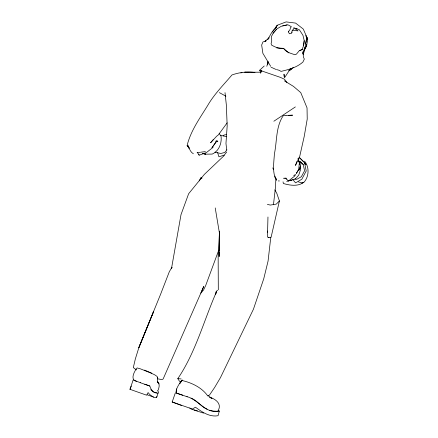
<?xml version="1.0" encoding="UTF-8"?>
<svg xmlns="http://www.w3.org/2000/svg" width="438" height="438" viewBox="0 0 438 438"><rect width="100%" height="100%" fill="white"/><g stroke="black" fill="none" stroke-linecap="round" stroke-linejoin="round"><path stroke-width="0.66" d="M293.843 27.912L293.832 28.82L292.141 30.616L291.659 33.195L289.425 33.781L288.335 31.826L289.961 29.718L290.564 27.468L291.429 26.795L288.609 25.114L287.492 24.829L281.267 26.28L276.575 29.138L273.208 33.162L271.237 36.852L271.752 40.833L271.084 43.691L271.582 45.087C275.283 47.178 279.022 48.886 283.485 48.355C286.353 52.494 290.673 53.239 294.911 54.728L296.416 54.153L299.231 50.77L302.061 49.587L303.567 45.705L304.218 40.553L302.915 35.226L299.307 29.707L293.914 27.818L298.119 30.917L292.633 30.206M219.214 251.921L219.142 256.597L219.443 233.175L215.222 207.935M219.235 250.585L219.542 231.204L218.151 255.518L218.305 289.825M268.959 237.38L267.454 237.095L267.963 216.996M264.229 65.974L259.696 70.228L260.676 72.418M267.799 64.402L267.886 61.763M275.869 178.759L275.464 187.311L273.454 204.77M296.466 173.18L298.667 169.544L299.389 162.969L298.552 160.856L300.917 164.83M268.067 63.083L268.149 61.769L266.808 66.297M302.888 53.327L302.981 51.766L303.435 57.192L304.339 59.064L302.904 62.048C296.783 67.529 288.773 69.543 281.021 71.389L279.247 70.321L276.488 69.549M217.872 141.436L217.16 140.948L216.126 140.943L215.978 142.323L211.822 147.748M270.793 237.188L268.067 261.097L263.747 278.771L253.443 309.195L220.467 377.611L214.604 387.531L209.512 395.01L207.826 396.04C201.94 387.504 191.466 382.56 181.507 380.387L179.821 383.458C187.831 372.815 173.295 389.355 176.706 392.826L176.207 391.66L176.7 393.215L182.772 395.224M176.207 391.709L176.541 388.922M216.126 140.943L216.027 141.742L213.054 146.347M303.567 45.705L304.202 40.674M291.932 32.511L292.009 32.018M306.332 45.705L306.534 44.473M299.532 170.048L300.397 165.624M299.576 169.741L300.052 167.349M305.521 43.888L306.907 37.405L303.545 29.625L303.14 28.93L295.579 23.088L286.118 21.9L277.385 25.207L271.68 32.576L267.821 39.376L269.167 37.794L264.952 41.298L266.145 40.843L262.942 41.966L261.667 45.015L262.871 53.316L270.689 66.33M274.856 189.857L276.794 193.328L279.406 200.949L271.106 237.226L268.543 237.549M218.469 410.061C221.781 403.425 215.282 398.952 209.665 397.189L211.997 398.613L208.055 395.547M217.16 140.948L216.925 141.879L216.881 141.156M218.529 410.307L219.296 411.151L218.053 415.711C209.61 417.288 201.913 411.972 195.436 407.192L192.397 409.054L172.178 401.991L175.392 392.744L187.311 396.806M147.135 394.78L155.342 397.704L156.601 397.49L158.441 391.983L157.499 390.482M305.467 47.342L303.233 54.476M156.601 397.49L156.93 396.445M158.102 390.307C159.01 387.756 160.22 383.984 157.614 382.007M302.861 53.852L305.264 46.444L306.907 37.405L307.618 39.261L305.877 35.779M153.524 397.167L149.785 394.589L148.115 392.579L146.626 395.196L130.02 389.327L133.125 379.96L140.478 382.741M296.898 161.419L295.486 165.444L299.68 156.58L304.246 136.295L307.23 119.043L307.033 107.863L300.758 92.604L293.449 86.368L284.355 80.8M193.377 153.771C189.95 152.068 189.747 147.869 187.026 145.509L189.167 148.088L187.453 144.162C191.253 130.037 200.007 117.964 207.568 105.678C214.187 94.165 223.489 84.988 231.97 74.958C239.356 72.33 247.218 71.367 254.998 72.511M131.241 386.108L130.02 389.327L130.628 387.756M218.721 250.251L205.712 285.477L203.659 289.83L200.828 293.203L203.747 286.468L163.139 378.98L161.961 379.582L157.341 378.788M267.673 231.012L267.618 232.233M304.596 48.99L303.884 50.337M288.658 31.191L288.335 31.826M172.035 267.311L171.51 268.467L181.014 214.62L188.636 193.744L204.349 174.395L224.333 155.424M304.333 48.7L304.897 47.534M199.246 180.878L200.703 177.954L201.929 178.02M212.556 147.239L212.726 146.905M302.215 49.253L301.908 49.729M171.92 267.279L169.309 271.752L160.593 294.265L138.857 347.652L135.364 358.875L133.3 367.613L136.547 369.913M261.628 70.759L260.325 73.151L261.853 70.951M305.368 47.852L306.233 46.324M158.551 383.42L157.291 380.502L157.631 377.315L156.908 376.302L154.455 374.665L150.124 372.727L140.538 368.889L137.11 367.925C134.346 371.09 129.659 380.085 136.579 381.323M304.092 50.031L306.562 46.154L307.733 39.272L305.943 35.79M275.217 28.481L277.385 25.207L275.256 28.437M284.612 77.646L290.618 68.448L289.211 70.43L291.1 69.319L289.381 70.146M180.834 382.171L179.334 381.011L177.795 378.667C195.676 352.267 203.725 320.83 216.454 291.867L215.616 294.314L216.175 291.44L217.642 290.186M295.612 174.57L294.533 176.185L288.401 181.058L286.364 178.814L283.424 178.266L286.096 178.096M296.334 173.492L298.667 169.555M275.918 27.545L276.646 26.466L275.086 28.486M227.163 122.848L218.321 134.926L216.591 136.273L210.585 142.815L213.153 139.7M272.354 32.023L274.303 29.494M226.753 151.931L224.305 155.052L218.94 156.804L217.582 152.605M226.95 149.818L224.776 152.457L220.757 153.508L215.025 152.128M273.208 33.162L276.498 29.226M223.183 135.939L224.059 135.019L226.621 134.576M279.406 200.949L276.274 204.124L270.268 205.072L267.377 204.36M273.859 121.233L295.36 106.921M293.498 67.288L289.091 70.617M286.649 179.049L286.364 178.814M288.998 70.803L291.095 69.133M213.076 147.371L206.38 152.572L199.153 155.194C197.834 152.09 195.485 152.709 200.1 152.287M303.802 182.268C298.092 186.73 289.797 185.427 283.364 183.489L283.036 181.836M298.366 170.075L298.858 169.714M289.036 70.518L291.106 69.078M240.889 73.02L241.984 72.308M297.889 158.671L299.515 157.664L304.498 162.394L305.981 164.485L304.596 163.024M293.668 175.43L295.026 174.839M299.833 50.523L302.061 49.587M301.99 182.903L303.2 182.482M286.709 181.409L291.522 180.095M219.296 411.151C205.74 414.266 198.573 399.631 186.895 396.636M288.494 180.867L295.146 179.241L298.721 175.156L300.605 169.501L300.473 165.641M218.261 410.882L216.651 411.26L213.547 411.09L209.725 410.22M282.713 25.858L287.032 24.917M158.14 393.023L156.903 393.236C153.218 392.585 150.595 389.497 149.84 385.96L144.715 384.246M156.705 392.519L155.413 392.716L153.705 392.218M205.411 151.581L200.686 152.216M296.548 28.53L297.052 28.656M285.932 115.555L283.26 115.703C275.716 126.708 277.073 141.332 274.402 153.897C273.936 162 272.354 170.623 275.387 178.408M288.598 115.408L292.606 115.183L286.063 115.386M197.242 152.594L197.538 152.588L197.116 152.435M260.5 72.221L244.771 72.193L248.795 72.5M289.885 180.275L291.774 180.319M278.338 180.921L279.378 180.954M157.215 377.332L157.625 377.353M276.723 47.912L283.485 48.355L288.828 52.91M177.795 378.667L181.157 378.941M202.23 153.492L205.75 154.171L212.211 154.083C218.967 151.17 222.022 143.089 221.026 136.119L219.175 133.502M220.369 135.304L226.736 136.651M203.144 153.585L205.75 154.171L203.248 153.524M189.774 407.942L191.088 409.01L197.467 410.866M200.703 177.954L201.869 178.25M198.83 154.45L199.153 155.194M294.79 178.792L296.69 179.366L301.382 176.706L304.563 170.776L303.266 164.551L299.515 161.135M271.095 67.217L275.852 69.385M298.371 160.001L298.147 159.093L298.596 160.91M193.963 410.061L203.588 413.111M148.526 385.582L140.226 382.675M259.696 70.228L280.139 77.291L284.519 79.245L286.901 82.486M181.688 405.544L172.178 401.991M298.47 181.89L302.023 182.991L303.791 182.432C309.113 176.996 309.524 166.927 304.591 161.184M144.545 370.105L151.783 373.203M299.329 164.135L299.203 164.496M191.028 398.126C197.292 400.469 200.998 406.617 207.103 409.24M219.361 92.621L225.882 96.19M153.152 391.851L150.716 389.579M299.51 161.151L303.266 164.551M299.515 157.664L303.671 162.049M188.477 146.993L189.167 148.088M188.674 147.54L188.805 147.907M292.677 179.345L295.551 182.876L301.853 179.202L306.211 170.984L304.498 162.394M157.341 381.876L158.994 383.863L157.428 381.821M149.292 385.747L149.539 386.223M272.786 167.891L273.471 169.599M276.011 178.419L276.641 180.221L275.31 177.938L274.965 176.092M284.322 77.263L284.005 74.137L284.262 76.694M226.709 149.933L225.97 143.407L227.18 125.843L226.331 104.846L225.017 92.637M139.465 346.015L138.857 347.652L153.683 311.303L139.465 346.015"/></g></svg>
